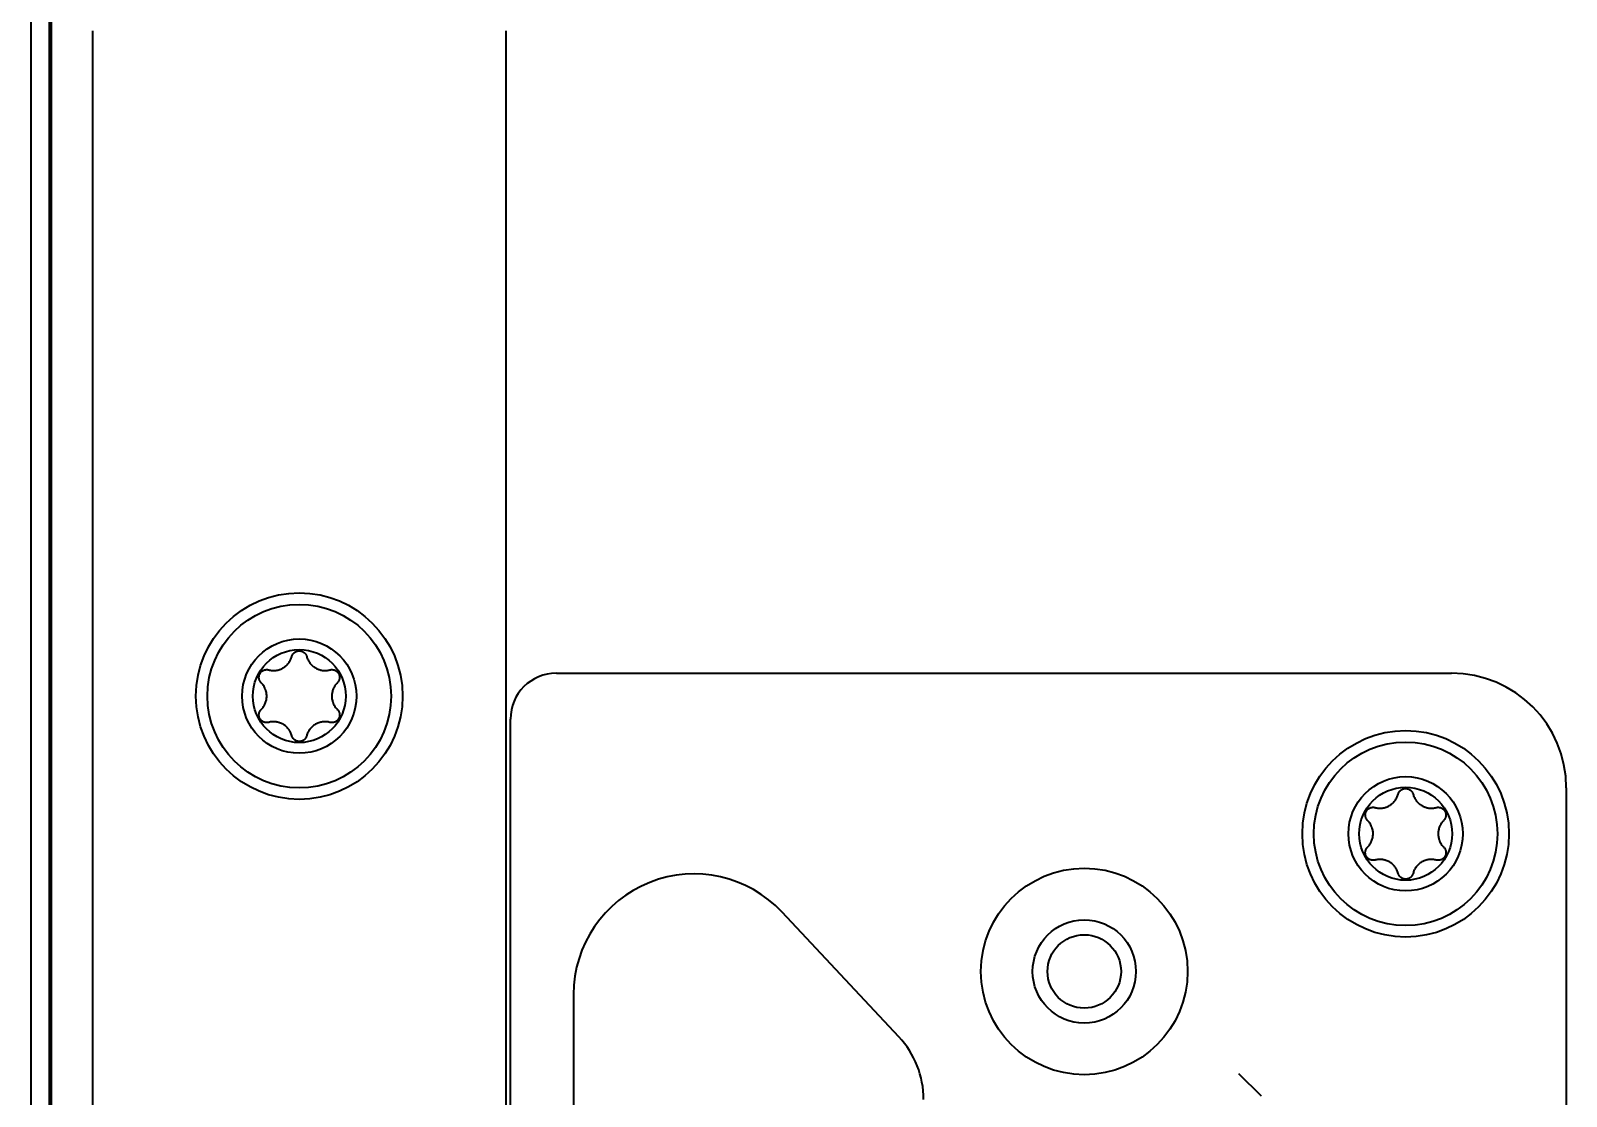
# Model space of a CAD drawing. Header units: millimetres. Extents: x -36 to 4467, y 2 to 3322.
# Drawn here: x 2492.4 to 2559.3, y 2603.6 to 2650 of the extents above; entities that cross this region are included whole.
import ezdxf

# ---------------------------------------------------------------- set-up
doc = ezdxf.new("R2010")
doc.units = ezdxf.units.MM
doc.layers.add('1', color=7, linetype='Continuous', true_color=0xffffff)

msp = doc.modelspace()

# ---------------------------------------------------------------- linework, layer by layer
at = {"layer": '1', "color": 7, "linetype": 'Continuous', "lineweight": 35}
for p, q in [((2493.273, 2546.379), (2493.273, 3159.238)), ((2492.373, 2693.891), (2492.373, 2547.038)), ((2493.173, 2693.742), (2493.173, 2547.038)), ((2495.073, 2650.038), (2495.073, 2650.038)), ((2495.073, 2548.038), (2495.073, 2650.038)), ((2513.073, 2650.038), (2513.073, 2650.038)), ((2513.073, 2650.038), (2513.073, 2548.038)), ((2515.273, 2622.038), (2554.273, 2622.038)), ((2513.273, 2548.038), (2513.273, 2620.038)), ((2559.273, 2617.038), (2559.273, 2568.038)), ((2530.193, 2606.192), (2525.105, 2611.626)), ((2516.023, 2608.038), (2516.023, 2590.038)), ((2545.991, 2603.598), (2545.006, 2604.582))]:
    msp.add_line(p, q, dxfattribs=at)
for centre, radius in [((2504.073, 2621.038), 4.5), ((2504.073, 2621.038), 4), ((2504.073, 2621.038), 2.49), ((2504.073, 2621.038), 2.025), ((2552.273, 2615.038), 4.5), ((2552.273, 2615.038), 4), ((2552.273, 2615.038), 2.49), ((2552.273, 2615.038), 2.025), ((2538.273, 2609.038), 4.5), ((2538.273, 2609.038), 2.25), ((2538.273, 2609.038), 1.6)]:
    msp.add_circle(centre, radius, dxfattribs=at)
for centre, radius, start, end in [((2515.273, 2620.038), 2, 90, 180), ((2554.273, 2617.038), 5, 0, 90), ((2521.273, 2608.038), 5.25, 43.11144, 180), ((2527.273, 2603.458), 4, 0, 43.11144)]:
    msp.add_arc(centre, radius, start, end, dxfattribs=at)
for points, knots in [([(2502.74, 2622.183), (2502.792, 2622.169), (2502.844, 2622.16), (2502.924, 2622.155), (2502.95, 2622.154), (2502.991, 2622.156), (2503.004, 2622.156), (2503.031, 2622.158), (2503.045, 2622.16), (2503.111, 2622.168), (2503.164, 2622.181), (2503.228, 2622.202), (2503.241, 2622.207), (2503.266, 2622.217), (2503.279, 2622.222), (2503.316, 2622.239), (2503.34, 2622.251), (2503.411, 2622.292), (2503.455, 2622.324), (2503.506, 2622.369), (2503.516, 2622.378), (2503.536, 2622.397), (2503.564, 2622.426), (2503.607, 2622.477), (2503.638, 2622.521), (2503.659, 2622.556), (2503.666, 2622.567), (2503.679, 2622.591), (2503.685, 2622.603), (2503.715, 2622.663), (2503.734, 2622.712), (2503.747, 2622.764)], [0, 0, 0, 0, 0.125, 0.125, 0.1875, 0.1875, 0.21875, 0.21875, 0.25, 0.25, 0.375, 0.375, 0.40625, 0.40625, 0.4375, 0.4375, 0.5, 0.5, 0.625, 0.625, 0.65625, 0.65625, 0.6875, 0.75, 0.8125, 0.8125, 0.84375, 0.84375, 0.875, 0.875, 1, 1, 1, 1]), ([(2503.747, 2622.764), (2503.752, 2622.782), (2503.764, 2622.816), (2503.782, 2622.847), (2503.797, 2622.87), (2503.802, 2622.878), (2503.814, 2622.892), (2503.82, 2622.899), (2503.838, 2622.919), (2503.852, 2622.931), (2503.873, 2622.948), (2503.881, 2622.953), (2503.897, 2622.964), (2503.904, 2622.968), (2503.929, 2622.981), (2503.946, 2622.989), (2503.972, 2622.998), (2503.981, 2623), (2503.999, 2623.005), (2504.008, 2623.007), (2504.035, 2623.012), (2504.054, 2623.013), (2504.081, 2623.013), (2504.091, 2623.013), (2504.109, 2623.011), (2504.119, 2623.01), (2504.146, 2623.005), (2504.164, 2623.001), (2504.19, 2622.992), (2504.199, 2622.989), (2504.216, 2622.981), (2504.224, 2622.977), (2504.248, 2622.964), (2504.264, 2622.954), (2504.286, 2622.937), (2504.293, 2622.931), (2504.306, 2622.919), (2504.313, 2622.912), (2504.332, 2622.892), (2504.343, 2622.878), (2504.358, 2622.855), (2504.363, 2622.847), (2504.372, 2622.831), (2504.376, 2622.823), (2504.387, 2622.799), (2504.393, 2622.782), (2504.398, 2622.764)], [0, 0, 0, 0, 0.0625, 0.125, 0.125, 0.15625, 0.15625, 0.1875, 0.1875, 0.25, 0.25, 0.28125, 0.28125, 0.3125, 0.3125, 0.375, 0.375, 0.40625, 0.40625, 0.4375, 0.4375, 0.5, 0.5, 0.53125, 0.53125, 0.5625, 0.5625, 0.625, 0.625, 0.65625, 0.65625, 0.6875, 0.6875, 0.75, 0.75, 0.78125, 0.78125, 0.8125, 0.8125, 0.875, 0.875, 0.90625, 0.90625, 0.9375, 0.9375, 1, 1, 1, 1]), ([(2504.398, 2622.764), (2504.412, 2622.712), (2504.43, 2622.663), (2504.465, 2622.591), (2504.478, 2622.568), (2504.499, 2622.534), (2504.507, 2622.522), (2504.522, 2622.5), (2504.53, 2622.489), (2504.571, 2622.436), (2504.607, 2622.396), (2504.658, 2622.352), (2504.669, 2622.343), (2504.69, 2622.326), (2504.701, 2622.318), (2504.734, 2622.294), (2504.757, 2622.279), (2504.828, 2622.238), (2504.877, 2622.216), (2504.942, 2622.194), (2504.955, 2622.19), (2504.981, 2622.182), (2505.02, 2622.172), (2505.086, 2622.16), (2505.14, 2622.156), (2505.18, 2622.155), (2505.194, 2622.155), (2505.221, 2622.155), (2505.234, 2622.156), (2505.301, 2622.16), (2505.353, 2622.169), (2505.405, 2622.183)], [0, 0, 0, 0, 0.125, 0.125, 0.1875, 0.1875, 0.21875, 0.21875, 0.25, 0.25, 0.375, 0.375, 0.40625, 0.40625, 0.4375, 0.4375, 0.5, 0.5, 0.625, 0.625, 0.65625, 0.65625, 0.6875, 0.75, 0.8125, 0.8125, 0.84375, 0.84375, 0.875, 0.875, 1, 1, 1, 1]), ([(2502.415, 2621.619), (2502.402, 2621.632), (2502.379, 2621.66), (2502.36, 2621.691), (2502.348, 2621.715), (2502.344, 2621.724), (2502.338, 2621.741), (2502.335, 2621.749), (2502.327, 2621.775), (2502.323, 2621.793), (2502.318, 2621.83), (2502.317, 2621.848), (2502.318, 2621.885), (2502.32, 2621.904), (2502.325, 2621.931), (2502.327, 2621.94), (2502.332, 2621.958), (2502.335, 2621.967), (2502.345, 2621.993), (2502.353, 2622.009), (2502.367, 2622.033), (2502.372, 2622.041), (2502.382, 2622.056), (2502.388, 2622.064), (2502.406, 2622.086), (2502.418, 2622.099), (2502.439, 2622.117), (2502.446, 2622.123), (2502.461, 2622.134), (2502.469, 2622.139), (2502.493, 2622.154), (2502.509, 2622.162), (2502.534, 2622.172), (2502.543, 2622.175), (2502.561, 2622.181), (2502.569, 2622.183), (2502.596, 2622.189), (2502.614, 2622.192), (2502.641, 2622.194), (2502.65, 2622.194), (2502.669, 2622.194), (2502.678, 2622.193), (2502.705, 2622.19), (2502.723, 2622.187), (2502.74, 2622.183)], [0, 0, 0, 0, 0.0625, 0.125, 0.125, 0.15625, 0.15625, 0.1875, 0.1875, 0.25, 0.25, 0.3125, 0.3125, 0.375, 0.375, 0.40625, 0.40625, 0.4375, 0.4375, 0.5, 0.5, 0.53125, 0.53125, 0.5625, 0.5625, 0.625, 0.625, 0.65625, 0.65625, 0.6875, 0.6875, 0.75, 0.75, 0.78125, 0.78125, 0.8125, 0.8125, 0.875, 0.875, 0.90625, 0.90625, 0.9375, 0.9375, 1, 1, 1, 1]), ([(2505.405, 2622.183), (2505.422, 2622.187), (2505.458, 2622.194), (2505.494, 2622.194), (2505.521, 2622.193), (2505.53, 2622.192), (2505.549, 2622.189), (2505.557, 2622.187), (2505.584, 2622.181), (2505.601, 2622.176), (2505.627, 2622.166), (2505.636, 2622.162), (2505.652, 2622.153), (2505.66, 2622.149), (2505.683, 2622.134), (2505.698, 2622.123), (2505.719, 2622.105), (2505.726, 2622.099), (2505.739, 2622.086), (2505.745, 2622.079), (2505.763, 2622.057), (2505.773, 2622.042), (2505.787, 2622.018), (2505.792, 2622.01), (2505.8, 2621.993), (2505.803, 2621.984), (2505.813, 2621.958), (2505.818, 2621.941), (2505.823, 2621.913), (2505.825, 2621.904), (2505.827, 2621.886), (2505.828, 2621.876), (2505.828, 2621.858), (2505.828, 2621.849), (2505.827, 2621.83), (2505.826, 2621.821), (2505.823, 2621.794), (2505.819, 2621.776), (2505.811, 2621.75), (2505.807, 2621.741), (2505.801, 2621.724), (2505.797, 2621.716), (2505.785, 2621.691), (2505.776, 2621.676), (2505.76, 2621.654), (2505.754, 2621.646), (2505.742, 2621.633), (2505.736, 2621.626), (2505.73, 2621.619)], [0, 0, 0, 0, 0.0625, 0.125, 0.125, 0.15625, 0.15625, 0.1875, 0.1875, 0.25, 0.25, 0.28125, 0.28125, 0.3125, 0.3125, 0.375, 0.375, 0.40625, 0.40625, 0.4375, 0.4375, 0.5, 0.5, 0.53125, 0.53125, 0.5625, 0.5625, 0.625, 0.625, 0.65625, 0.65625, 0.6875, 0.6875, 0.71875, 0.71875, 0.75, 0.75, 0.8125, 0.8125, 0.84375, 0.84375, 0.875, 0.875, 0.9375, 0.9375, 0.96875, 0.96875, 1, 1, 1, 1]), ([(2502.416, 2620.457), (2502.453, 2620.495), (2502.487, 2620.536), (2502.531, 2620.602), (2502.545, 2620.624), (2502.57, 2620.672), (2502.582, 2620.696), (2502.613, 2620.771), (2502.629, 2620.822), (2502.642, 2620.888), (2502.644, 2620.902), (2502.648, 2620.929), (2502.65, 2620.942), (2502.654, 2620.983), (2502.656, 2621.01), (2502.656, 2621.093), (2502.65, 2621.147), (2502.634, 2621.226), (2502.628, 2621.252), (2502.616, 2621.291), (2502.612, 2621.304), (2502.602, 2621.33), (2502.597, 2621.342), (2502.572, 2621.404), (2502.546, 2621.451), (2502.502, 2621.518), (2502.486, 2621.54), (2502.452, 2621.581), (2502.434, 2621.601), (2502.415, 2621.619)], [0, 0, 0, 0, 0.125, 0.125, 0.1875, 0.1875, 0.25, 0.25, 0.375, 0.375, 0.40625, 0.40625, 0.4375, 0.4375, 0.5, 0.5, 0.625, 0.625, 0.6875, 0.6875, 0.71875, 0.71875, 0.75, 0.75, 0.875, 0.875, 0.9375, 0.9375, 1, 1, 1, 1]), ([(2505.73, 2621.619), (2505.692, 2621.582), (2505.659, 2621.541), (2505.614, 2621.475), (2505.6, 2621.452), (2505.581, 2621.416), (2505.575, 2621.404), (2505.564, 2621.38), (2505.558, 2621.368), (2505.532, 2621.306), (2505.516, 2621.254), (2505.503, 2621.188), (2505.501, 2621.175), (2505.497, 2621.148), (2505.495, 2621.134), (2505.491, 2621.093), (2505.489, 2621.066), (2505.489, 2620.983), (2505.495, 2620.929), (2505.511, 2620.85), (2505.517, 2620.824), (2505.529, 2620.785), (2505.534, 2620.772), (2505.543, 2620.746), (2505.548, 2620.734), (2505.574, 2620.672), (2505.599, 2620.625), (2505.643, 2620.558), (2505.659, 2620.536), (2505.693, 2620.495), (2505.711, 2620.475), (2505.73, 2620.456)], [0, 0, 0, 0, 0.125, 0.125, 0.1875, 0.1875, 0.21875, 0.21875, 0.25, 0.25, 0.375, 0.375, 0.40625, 0.40625, 0.4375, 0.4375, 0.5, 0.5, 0.625, 0.625, 0.6875, 0.6875, 0.71875, 0.71875, 0.75, 0.75, 0.875, 0.875, 0.9375, 0.9375, 1, 1, 1, 1]), ([(2502.741, 2619.894), (2502.723, 2619.889), (2502.688, 2619.882), (2502.651, 2619.882), (2502.624, 2619.883), (2502.615, 2619.884), (2502.597, 2619.887), (2502.588, 2619.889), (2502.561, 2619.895), (2502.544, 2619.9), (2502.518, 2619.911), (2502.51, 2619.914), (2502.493, 2619.923), (2502.485, 2619.927), (2502.462, 2619.942), (2502.447, 2619.953), (2502.426, 2619.971), (2502.419, 2619.977), (2502.406, 2619.991), (2502.4, 2619.997), (2502.382, 2620.019), (2502.372, 2620.034), (2502.358, 2620.058), (2502.353, 2620.066), (2502.345, 2620.083), (2502.342, 2620.092), (2502.332, 2620.118), (2502.327, 2620.136), (2502.322, 2620.163), (2502.32, 2620.172), (2502.318, 2620.191), (2502.317, 2620.2), (2502.317, 2620.218), (2502.317, 2620.228), (2502.318, 2620.246), (2502.319, 2620.255), (2502.323, 2620.283), (2502.327, 2620.3), (2502.335, 2620.327), (2502.338, 2620.335), (2502.344, 2620.352), (2502.348, 2620.361), (2502.36, 2620.385), (2502.37, 2620.401), (2502.386, 2620.423), (2502.391, 2620.43), (2502.403, 2620.444), (2502.409, 2620.45), (2502.416, 2620.457)], [0, 0, 0, 0, 0.0625, 0.125, 0.125, 0.15625, 0.15625, 0.1875, 0.1875, 0.25, 0.25, 0.28125, 0.28125, 0.3125, 0.3125, 0.375, 0.375, 0.40625, 0.40625, 0.4375, 0.4375, 0.5, 0.5, 0.53125, 0.53125, 0.5625, 0.5625, 0.625, 0.625, 0.65625, 0.65625, 0.6875, 0.6875, 0.71875, 0.71875, 0.75, 0.75, 0.8125, 0.8125, 0.84375, 0.84375, 0.875, 0.875, 0.9375, 0.9375, 0.96875, 0.96875, 1, 1, 1, 1]), ([(2503.747, 2619.312), (2503.734, 2619.364), (2503.715, 2619.413), (2503.68, 2619.485), (2503.667, 2619.508), (2503.646, 2619.542), (2503.638, 2619.554), (2503.623, 2619.576), (2503.615, 2619.587), (2503.574, 2619.64), (2503.538, 2619.68), (2503.487, 2619.724), (2503.477, 2619.733), (2503.455, 2619.75), (2503.444, 2619.758), (2503.411, 2619.782), (2503.388, 2619.797), (2503.318, 2619.838), (2503.268, 2619.86), (2503.204, 2619.882), (2503.191, 2619.886), (2503.164, 2619.894), (2503.125, 2619.904), (2503.059, 2619.916), (2503.006, 2619.92), (2502.965, 2619.921), (2502.952, 2619.921), (2502.925, 2619.921), (2502.911, 2619.92), (2502.845, 2619.916), (2502.792, 2619.907), (2502.741, 2619.894)], [0, 0, 0, 0, 0.125, 0.125, 0.1875, 0.1875, 0.21875, 0.21875, 0.25, 0.25, 0.375, 0.375, 0.40625, 0.40625, 0.4375, 0.4375, 0.5, 0.5, 0.625, 0.625, 0.65625, 0.65625, 0.6875, 0.75, 0.8125, 0.8125, 0.84375, 0.84375, 0.875, 0.875, 1, 1, 1, 1]), ([(2505.405, 2619.894), (2505.353, 2619.907), (2505.301, 2619.916), (2505.221, 2619.921), (2505.195, 2619.922), (2505.155, 2619.921), (2505.141, 2619.92), (2505.114, 2619.918), (2505.101, 2619.916), (2505.034, 2619.908), (2504.982, 2619.896), (2504.917, 2619.874), (2504.905, 2619.869), (2504.879, 2619.859), (2504.867, 2619.854), (2504.829, 2619.837), (2504.805, 2619.825), (2504.735, 2619.784), (2504.691, 2619.753), (2504.639, 2619.708), (2504.629, 2619.698), (2504.61, 2619.679), (2504.581, 2619.65), (2504.538, 2619.599), (2504.507, 2619.555), (2504.486, 2619.521), (2504.479, 2619.509), (2504.466, 2619.485), (2504.46, 2619.474), (2504.43, 2619.414), (2504.412, 2619.364), (2504.398, 2619.313)], [0, 0, 0, 0, 0.125, 0.125, 0.1875, 0.1875, 0.21875, 0.21875, 0.25, 0.25, 0.375, 0.375, 0.40625, 0.40625, 0.4375, 0.4375, 0.5, 0.5, 0.625, 0.625, 0.65625, 0.65625, 0.6875, 0.75, 0.8125, 0.8125, 0.84375, 0.84375, 0.875, 0.875, 1, 1, 1, 1]), ([(2505.73, 2620.456), (2505.743, 2620.444), (2505.766, 2620.416), (2505.785, 2620.385), (2505.797, 2620.36), (2505.801, 2620.352), (2505.807, 2620.335), (2505.811, 2620.327), (2505.819, 2620.301), (2505.822, 2620.283), (2505.826, 2620.255), (2505.827, 2620.246), (2505.828, 2620.228), (2505.828, 2620.218), (2505.827, 2620.191), (2505.825, 2620.173), (2505.82, 2620.145), (2505.818, 2620.136), (2505.813, 2620.118), (2505.81, 2620.11), (2505.8, 2620.084), (2505.792, 2620.067), (2505.779, 2620.043), (2505.773, 2620.035), (2505.763, 2620.02), (2505.757, 2620.012), (2505.74, 2619.991), (2505.727, 2619.978), (2505.706, 2619.959), (2505.699, 2619.953), (2505.684, 2619.942), (2505.676, 2619.937), (2505.653, 2619.923), (2505.636, 2619.914), (2505.611, 2619.904), (2505.602, 2619.901), (2505.585, 2619.895), (2505.576, 2619.893), (2505.549, 2619.887), (2505.531, 2619.884), (2505.504, 2619.882), (2505.495, 2619.882), (2505.476, 2619.882), (2505.467, 2619.883), (2505.44, 2619.886), (2505.423, 2619.889), (2505.405, 2619.893)], [0, 0, 0, 0, 0.0625, 0.125, 0.125, 0.15625, 0.15625, 0.1875, 0.1875, 0.25, 0.25, 0.28125, 0.28125, 0.3125, 0.3125, 0.375, 0.375, 0.40625, 0.40625, 0.4375, 0.4375, 0.5, 0.5, 0.53125, 0.53125, 0.5625, 0.5625, 0.625, 0.625, 0.65625, 0.65625, 0.6875, 0.6875, 0.75, 0.75, 0.78125, 0.78125, 0.8125, 0.8125, 0.875, 0.875, 0.90625, 0.90625, 0.9375, 0.9375, 1, 1, 1, 1]), ([(2504.398, 2619.312), (2504.393, 2619.295), (2504.381, 2619.261), (2504.363, 2619.229), (2504.348, 2619.206), (2504.343, 2619.199), (2504.331, 2619.184), (2504.326, 2619.177), (2504.307, 2619.157), (2504.294, 2619.145), (2504.272, 2619.128), (2504.264, 2619.123), (2504.249, 2619.113), (2504.241, 2619.108), (2504.217, 2619.095), (2504.2, 2619.087), (2504.173, 2619.078), (2504.164, 2619.076), (2504.146, 2619.071), (2504.137, 2619.069), (2504.11, 2619.065), (2504.092, 2619.063), (2504.064, 2619.063), (2504.054, 2619.063), (2504.036, 2619.065), (2504.027, 2619.066), (2503.999, 2619.071), (2503.981, 2619.075), (2503.955, 2619.084), (2503.946, 2619.087), (2503.929, 2619.095), (2503.921, 2619.099), (2503.897, 2619.112), (2503.881, 2619.122), (2503.86, 2619.139), (2503.852, 2619.145), (2503.839, 2619.157), (2503.832, 2619.164), (2503.814, 2619.184), (2503.802, 2619.198), (2503.787, 2619.221), (2503.783, 2619.228), (2503.774, 2619.244), (2503.77, 2619.253), (2503.758, 2619.277), (2503.752, 2619.294), (2503.748, 2619.312)], [0, 0, 0, 0, 0.0625, 0.125, 0.125, 0.15625, 0.15625, 0.1875, 0.1875, 0.25, 0.25, 0.28125, 0.28125, 0.3125, 0.3125, 0.375, 0.375, 0.40625, 0.40625, 0.4375, 0.4375, 0.5, 0.5, 0.53125, 0.53125, 0.5625, 0.5625, 0.625, 0.625, 0.65625, 0.65625, 0.6875, 0.6875, 0.75, 0.75, 0.78125, 0.78125, 0.8125, 0.8125, 0.875, 0.875, 0.90625, 0.90625, 0.9375, 0.9375, 1, 1, 1, 1]), ([(2550.94, 2616.183), (2550.992, 2616.169), (2551.044, 2616.16), (2551.124, 2616.155), (2551.15, 2616.154), (2551.191, 2616.156), (2551.204, 2616.156), (2551.231, 2616.158), (2551.245, 2616.16), (2551.311, 2616.169), (2551.364, 2616.181), (2551.428, 2616.202), (2551.441, 2616.207), (2551.466, 2616.217), (2551.479, 2616.222), (2551.516, 2616.239), (2551.54, 2616.251), (2551.611, 2616.292), (2551.655, 2616.324), (2551.706, 2616.369), (2551.716, 2616.378), (2551.736, 2616.397), (2551.764, 2616.426), (2551.807, 2616.477), (2551.838, 2616.521), (2551.859, 2616.556), (2551.866, 2616.567), (2551.879, 2616.591), (2551.885, 2616.603), (2551.915, 2616.663), (2551.934, 2616.712), (2551.947, 2616.764)], [0, 0, 0, 0, 0.125, 0.125, 0.1875, 0.1875, 0.21875, 0.21875, 0.25, 0.25, 0.375, 0.375, 0.40625, 0.40625, 0.4375, 0.4375, 0.5, 0.5, 0.625, 0.625, 0.65625, 0.65625, 0.6875, 0.75, 0.8125, 0.8125, 0.84375, 0.84375, 0.875, 0.875, 1, 1, 1, 1]), ([(2551.947, 2616.764), (2551.952, 2616.782), (2551.964, 2616.816), (2551.982, 2616.847), (2551.997, 2616.87), (2552.002, 2616.878), (2552.014, 2616.892), (2552.02, 2616.899), (2552.038, 2616.919), (2552.052, 2616.931), (2552.073, 2616.948), (2552.081, 2616.953), (2552.097, 2616.964), (2552.104, 2616.968), (2552.129, 2616.981), (2552.146, 2616.989), (2552.172, 2616.998), (2552.181, 2617), (2552.199, 2617.005), (2552.208, 2617.007), (2552.235, 2617.012), (2552.254, 2617.013), (2552.281, 2617.013), (2552.291, 2617.013), (2552.309, 2617.011), (2552.319, 2617.01), (2552.346, 2617.006), (2552.364, 2617.001), (2552.39, 2616.992), (2552.399, 2616.989), (2552.416, 2616.981), (2552.424, 2616.977), (2552.448, 2616.964), (2552.464, 2616.954), (2552.486, 2616.937), (2552.493, 2616.931), (2552.506, 2616.919), (2552.513, 2616.912), (2552.532, 2616.892), (2552.543, 2616.878), (2552.558, 2616.855), (2552.563, 2616.847), (2552.572, 2616.831), (2552.576, 2616.823), (2552.587, 2616.799), (2552.593, 2616.782), (2552.598, 2616.764)], [0, 0, 0, 0, 0.0625, 0.125, 0.125, 0.15625, 0.15625, 0.1875, 0.1875, 0.25, 0.25, 0.28125, 0.28125, 0.3125, 0.3125, 0.375, 0.375, 0.40625, 0.40625, 0.4375, 0.4375, 0.5, 0.5, 0.53125, 0.53125, 0.5625, 0.5625, 0.625, 0.625, 0.65625, 0.65625, 0.6875, 0.6875, 0.75, 0.75, 0.78125, 0.78125, 0.8125, 0.8125, 0.875, 0.875, 0.90625, 0.90625, 0.9375, 0.9375, 1, 1, 1, 1]), ([(2552.598, 2616.764), (2552.612, 2616.712), (2552.63, 2616.663), (2552.665, 2616.591), (2552.678, 2616.568), (2552.699, 2616.534), (2552.707, 2616.522), (2552.722, 2616.5), (2552.73, 2616.489), (2552.771, 2616.436), (2552.807, 2616.396), (2552.858, 2616.352), (2552.869, 2616.343), (2552.89, 2616.326), (2552.901, 2616.318), (2552.934, 2616.294), (2552.957, 2616.279), (2553.028, 2616.238), (2553.077, 2616.216), (2553.142, 2616.194), (2553.155, 2616.19), (2553.181, 2616.182), (2553.22, 2616.172), (2553.286, 2616.16), (2553.34, 2616.156), (2553.38, 2616.155), (2553.394, 2616.155), (2553.421, 2616.155), (2553.434, 2616.156), (2553.501, 2616.16), (2553.553, 2616.169), (2553.605, 2616.183)], [0, 0, 0, 0, 0.125, 0.125, 0.1875, 0.1875, 0.21875, 0.21875, 0.25, 0.25, 0.375, 0.375, 0.40625, 0.40625, 0.4375, 0.4375, 0.5, 0.5, 0.625, 0.625, 0.65625, 0.65625, 0.6875, 0.75, 0.8125, 0.8125, 0.84375, 0.84375, 0.875, 0.875, 1, 1, 1, 1]), ([(2550.615, 2615.619), (2550.602, 2615.632), (2550.579, 2615.66), (2550.56, 2615.691), (2550.548, 2615.715), (2550.544, 2615.724), (2550.538, 2615.741), (2550.535, 2615.749), (2550.527, 2615.775), (2550.523, 2615.793), (2550.518, 2615.83), (2550.517, 2615.848), (2550.518, 2615.885), (2550.52, 2615.904), (2550.525, 2615.931), (2550.527, 2615.94), (2550.532, 2615.958), (2550.535, 2615.967), (2550.545, 2615.993), (2550.553, 2616.009), (2550.567, 2616.033), (2550.572, 2616.041), (2550.582, 2616.057), (2550.588, 2616.064), (2550.606, 2616.086), (2550.618, 2616.099), (2550.639, 2616.117), (2550.646, 2616.123), (2550.661, 2616.134), (2550.669, 2616.139), (2550.693, 2616.154), (2550.709, 2616.162), (2550.734, 2616.172), (2550.743, 2616.175), (2550.761, 2616.181), (2550.769, 2616.183), (2550.796, 2616.19), (2550.814, 2616.192), (2550.841, 2616.194), (2550.85, 2616.194), (2550.869, 2616.194), (2550.878, 2616.193), (2550.905, 2616.191), (2550.923, 2616.187), (2550.94, 2616.183)], [0, 0, 0, 0, 0.0625, 0.125, 0.125, 0.15625, 0.15625, 0.1875, 0.1875, 0.25, 0.25, 0.3125, 0.3125, 0.375, 0.375, 0.40625, 0.40625, 0.4375, 0.4375, 0.5, 0.5, 0.53125, 0.53125, 0.5625, 0.5625, 0.625, 0.625, 0.65625, 0.65625, 0.6875, 0.6875, 0.75, 0.75, 0.78125, 0.78125, 0.8125, 0.8125, 0.875, 0.875, 0.90625, 0.90625, 0.9375, 0.9375, 1, 1, 1, 1]), ([(2553.605, 2616.183), (2553.622, 2616.187), (2553.658, 2616.194), (2553.694, 2616.194), (2553.721, 2616.193), (2553.73, 2616.192), (2553.749, 2616.189), (2553.757, 2616.188), (2553.784, 2616.181), (2553.801, 2616.176), (2553.827, 2616.166), (2553.836, 2616.162), (2553.852, 2616.153), (2553.86, 2616.149), (2553.883, 2616.134), (2553.898, 2616.124), (2553.919, 2616.105), (2553.926, 2616.099), (2553.939, 2616.086), (2553.945, 2616.079), (2553.963, 2616.057), (2553.973, 2616.042), (2553.987, 2616.018), (2553.992, 2616.01), (2554, 2615.993), (2554.003, 2615.984), (2554.013, 2615.958), (2554.018, 2615.941), (2554.023, 2615.913), (2554.025, 2615.904), (2554.027, 2615.886), (2554.028, 2615.876), (2554.028, 2615.858), (2554.028, 2615.849), (2554.027, 2615.83), (2554.026, 2615.821), (2554.023, 2615.794), (2554.019, 2615.776), (2554.011, 2615.75), (2554.007, 2615.741), (2554.001, 2615.724), (2553.997, 2615.716), (2553.985, 2615.691), (2553.976, 2615.676), (2553.96, 2615.654), (2553.954, 2615.647), (2553.942, 2615.633), (2553.936, 2615.626), (2553.93, 2615.619)], [0, 0, 0, 0, 0.0625, 0.125, 0.125, 0.15625, 0.15625, 0.1875, 0.1875, 0.25, 0.25, 0.28125, 0.28125, 0.3125, 0.3125, 0.375, 0.375, 0.40625, 0.40625, 0.4375, 0.4375, 0.5, 0.5, 0.53125, 0.53125, 0.5625, 0.5625, 0.625, 0.625, 0.65625, 0.65625, 0.6875, 0.6875, 0.71875, 0.71875, 0.75, 0.75, 0.8125, 0.8125, 0.84375, 0.84375, 0.875, 0.875, 0.9375, 0.9375, 0.96875, 0.96875, 1, 1, 1, 1]), ([(2550.616, 2614.457), (2550.653, 2614.495), (2550.687, 2614.536), (2550.731, 2614.602), (2550.745, 2614.625), (2550.77, 2614.672), (2550.782, 2614.696), (2550.813, 2614.771), (2550.829, 2614.822), (2550.842, 2614.888), (2550.844, 2614.902), (2550.848, 2614.929), (2550.85, 2614.942), (2550.854, 2614.983), (2550.856, 2615.011), (2550.856, 2615.093), (2550.85, 2615.147), (2550.834, 2615.226), (2550.828, 2615.252), (2550.816, 2615.291), (2550.812, 2615.304), (2550.802, 2615.33), (2550.797, 2615.342), (2550.772, 2615.404), (2550.746, 2615.451), (2550.702, 2615.518), (2550.686, 2615.54), (2550.652, 2615.581), (2550.634, 2615.601), (2550.615, 2615.619)], [0, 0, 0, 0, 0.125, 0.125, 0.1875, 0.1875, 0.25, 0.25, 0.375, 0.375, 0.40625, 0.40625, 0.4375, 0.4375, 0.5, 0.5, 0.625, 0.625, 0.6875, 0.6875, 0.71875, 0.71875, 0.75, 0.75, 0.875, 0.875, 0.9375, 0.9375, 1, 1, 1, 1]), ([(2553.93, 2615.619), (2553.892, 2615.582), (2553.859, 2615.541), (2553.814, 2615.475), (2553.8, 2615.452), (2553.781, 2615.416), (2553.775, 2615.404), (2553.764, 2615.38), (2553.758, 2615.368), (2553.732, 2615.306), (2553.716, 2615.254), (2553.703, 2615.188), (2553.701, 2615.175), (2553.697, 2615.148), (2553.695, 2615.134), (2553.691, 2615.093), (2553.689, 2615.066), (2553.689, 2614.983), (2553.695, 2614.929), (2553.711, 2614.85), (2553.717, 2614.824), (2553.729, 2614.785), (2553.734, 2614.772), (2553.743, 2614.746), (2553.748, 2614.734), (2553.774, 2614.672), (2553.799, 2614.625), (2553.843, 2614.558), (2553.859, 2614.536), (2553.893, 2614.495), (2553.911, 2614.475), (2553.93, 2614.456)], [0, 0, 0, 0, 0.125, 0.125, 0.1875, 0.1875, 0.21875, 0.21875, 0.25, 0.25, 0.375, 0.375, 0.40625, 0.40625, 0.4375, 0.4375, 0.5, 0.5, 0.625, 0.625, 0.6875, 0.6875, 0.71875, 0.71875, 0.75, 0.75, 0.875, 0.875, 0.9375, 0.9375, 1, 1, 1, 1]), ([(2550.941, 2613.894), (2550.923, 2613.889), (2550.888, 2613.883), (2550.851, 2613.882), (2550.824, 2613.883), (2550.815, 2613.884), (2550.797, 2613.887), (2550.788, 2613.889), (2550.761, 2613.895), (2550.744, 2613.9), (2550.718, 2613.911), (2550.71, 2613.914), (2550.693, 2613.923), (2550.685, 2613.927), (2550.662, 2613.942), (2550.647, 2613.953), (2550.626, 2613.971), (2550.619, 2613.977), (2550.606, 2613.991), (2550.6, 2613.997), (2550.582, 2614.019), (2550.572, 2614.034), (2550.558, 2614.058), (2550.553, 2614.066), (2550.545, 2614.083), (2550.542, 2614.092), (2550.532, 2614.118), (2550.527, 2614.136), (2550.522, 2614.163), (2550.52, 2614.172), (2550.518, 2614.191), (2550.517, 2614.2), (2550.517, 2614.218), (2550.517, 2614.228), (2550.518, 2614.246), (2550.519, 2614.255), (2550.523, 2614.283), (2550.527, 2614.3), (2550.535, 2614.327), (2550.538, 2614.335), (2550.544, 2614.352), (2550.548, 2614.361), (2550.56, 2614.385), (2550.57, 2614.401), (2550.586, 2614.423), (2550.591, 2614.43), (2550.603, 2614.444), (2550.609, 2614.45), (2550.616, 2614.457)], [0, 0, 0, 0, 0.0625, 0.125, 0.125, 0.15625, 0.15625, 0.1875, 0.1875, 0.25, 0.25, 0.28125, 0.28125, 0.3125, 0.3125, 0.375, 0.375, 0.40625, 0.40625, 0.4375, 0.4375, 0.5, 0.5, 0.53125, 0.53125, 0.5625, 0.5625, 0.625, 0.625, 0.65625, 0.65625, 0.6875, 0.6875, 0.71875, 0.71875, 0.75, 0.75, 0.8125, 0.8125, 0.84375, 0.84375, 0.875, 0.875, 0.9375, 0.9375, 0.96875, 0.96875, 1, 1, 1, 1]), ([(2553.93, 2614.456), (2553.943, 2614.444), (2553.966, 2614.416), (2553.985, 2614.385), (2553.997, 2614.36), (2554.001, 2614.352), (2554.007, 2614.335), (2554.011, 2614.327), (2554.019, 2614.301), (2554.022, 2614.283), (2554.026, 2614.255), (2554.027, 2614.246), (2554.028, 2614.228), (2554.028, 2614.218), (2554.027, 2614.191), (2554.025, 2614.173), (2554.02, 2614.145), (2554.018, 2614.136), (2554.013, 2614.118), (2554.01, 2614.11), (2554, 2614.084), (2553.992, 2614.067), (2553.979, 2614.043), (2553.973, 2614.035), (2553.963, 2614.02), (2553.957, 2614.012), (2553.94, 2613.991), (2553.927, 2613.978), (2553.906, 2613.959), (2553.899, 2613.953), (2553.884, 2613.942), (2553.876, 2613.937), (2553.853, 2613.923), (2553.836, 2613.914), (2553.811, 2613.904), (2553.802, 2613.901), (2553.785, 2613.895), (2553.776, 2613.893), (2553.749, 2613.887), (2553.731, 2613.884), (2553.704, 2613.882), (2553.695, 2613.882), (2553.676, 2613.882), (2553.667, 2613.883), (2553.64, 2613.886), (2553.623, 2613.889), (2553.605, 2613.894)], [0, 0, 0, 0, 0.0625, 0.125, 0.125, 0.15625, 0.15625, 0.1875, 0.1875, 0.25, 0.25, 0.28125, 0.28125, 0.3125, 0.3125, 0.375, 0.375, 0.40625, 0.40625, 0.4375, 0.4375, 0.5, 0.5, 0.53125, 0.53125, 0.5625, 0.5625, 0.625, 0.625, 0.65625, 0.65625, 0.6875, 0.6875, 0.75, 0.75, 0.78125, 0.78125, 0.8125, 0.8125, 0.875, 0.875, 0.90625, 0.90625, 0.9375, 0.9375, 1, 1, 1, 1]), ([(2551.947, 2613.312), (2551.934, 2613.364), (2551.915, 2613.413), (2551.88, 2613.485), (2551.867, 2613.508), (2551.846, 2613.542), (2551.838, 2613.554), (2551.823, 2613.576), (2551.815, 2613.587), (2551.774, 2613.64), (2551.738, 2613.68), (2551.687, 2613.724), (2551.677, 2613.733), (2551.655, 2613.75), (2551.644, 2613.758), (2551.611, 2613.782), (2551.588, 2613.797), (2551.518, 2613.838), (2551.468, 2613.86), (2551.404, 2613.882), (2551.391, 2613.886), (2551.364, 2613.894), (2551.325, 2613.904), (2551.259, 2613.916), (2551.206, 2613.92), (2551.165, 2613.921), (2551.152, 2613.921), (2551.125, 2613.921), (2551.111, 2613.92), (2551.045, 2613.916), (2550.992, 2613.907), (2550.941, 2613.894)], [0, 0, 0, 0, 0.125, 0.125, 0.1875, 0.1875, 0.21875, 0.21875, 0.25, 0.25, 0.375, 0.375, 0.40625, 0.40625, 0.4375, 0.4375, 0.5, 0.5, 0.625, 0.625, 0.65625, 0.65625, 0.6875, 0.75, 0.8125, 0.8125, 0.84375, 0.84375, 0.875, 0.875, 1, 1, 1, 1]), ([(2553.605, 2613.894), (2553.553, 2613.907), (2553.501, 2613.916), (2553.421, 2613.921), (2553.395, 2613.922), (2553.355, 2613.921), (2553.341, 2613.92), (2553.314, 2613.918), (2553.301, 2613.916), (2553.234, 2613.908), (2553.182, 2613.896), (2553.117, 2613.874), (2553.105, 2613.869), (2553.079, 2613.859), (2553.067, 2613.854), (2553.029, 2613.837), (2553.005, 2613.825), (2552.935, 2613.784), (2552.891, 2613.753), (2552.839, 2613.708), (2552.829, 2613.698), (2552.81, 2613.679), (2552.781, 2613.65), (2552.738, 2613.599), (2552.707, 2613.555), (2552.686, 2613.521), (2552.679, 2613.509), (2552.666, 2613.486), (2552.66, 2613.474), (2552.63, 2613.414), (2552.612, 2613.364), (2552.598, 2613.313)], [0, 0, 0, 0, 0.125, 0.125, 0.1875, 0.1875, 0.21875, 0.21875, 0.25, 0.25, 0.375, 0.375, 0.40625, 0.40625, 0.4375, 0.4375, 0.5, 0.5, 0.625, 0.625, 0.65625, 0.65625, 0.6875, 0.75, 0.8125, 0.8125, 0.84375, 0.84375, 0.875, 0.875, 1, 1, 1, 1]), ([(2552.598, 2613.312), (2552.593, 2613.295), (2552.581, 2613.261), (2552.563, 2613.229), (2552.548, 2613.206), (2552.543, 2613.199), (2552.531, 2613.184), (2552.526, 2613.177), (2552.507, 2613.157), (2552.494, 2613.145), (2552.472, 2613.128), (2552.464, 2613.123), (2552.449, 2613.113), (2552.441, 2613.108), (2552.417, 2613.095), (2552.4, 2613.087), (2552.373, 2613.078), (2552.364, 2613.076), (2552.346, 2613.071), (2552.337, 2613.069), (2552.31, 2613.065), (2552.292, 2613.063), (2552.264, 2613.063), (2552.254, 2613.063), (2552.236, 2613.065), (2552.227, 2613.066), (2552.199, 2613.071), (2552.181, 2613.075), (2552.155, 2613.084), (2552.146, 2613.087), (2552.129, 2613.095), (2552.121, 2613.099), (2552.097, 2613.112), (2552.081, 2613.122), (2552.06, 2613.139), (2552.052, 2613.145), (2552.039, 2613.157), (2552.032, 2613.164), (2552.014, 2613.184), (2552.002, 2613.198), (2551.987, 2613.221), (2551.983, 2613.228), (2551.974, 2613.244), (2551.97, 2613.253), (2551.958, 2613.277), (2551.952, 2613.294), (2551.948, 2613.312)], [0, 0, 0, 0, 0.0625, 0.125, 0.125, 0.15625, 0.15625, 0.1875, 0.1875, 0.25, 0.25, 0.28125, 0.28125, 0.3125, 0.3125, 0.375, 0.375, 0.40625, 0.40625, 0.4375, 0.4375, 0.5, 0.5, 0.53125, 0.53125, 0.5625, 0.5625, 0.625, 0.625, 0.65625, 0.65625, 0.6875, 0.6875, 0.75, 0.75, 0.78125, 0.78125, 0.8125, 0.8125, 0.875, 0.875, 0.90625, 0.90625, 0.9375, 0.9375, 1, 1, 1, 1])]:
    msp.add_open_spline(points, degree=3, knots=knots, dxfattribs=at)

doc.saveas('drawing.dxf')
